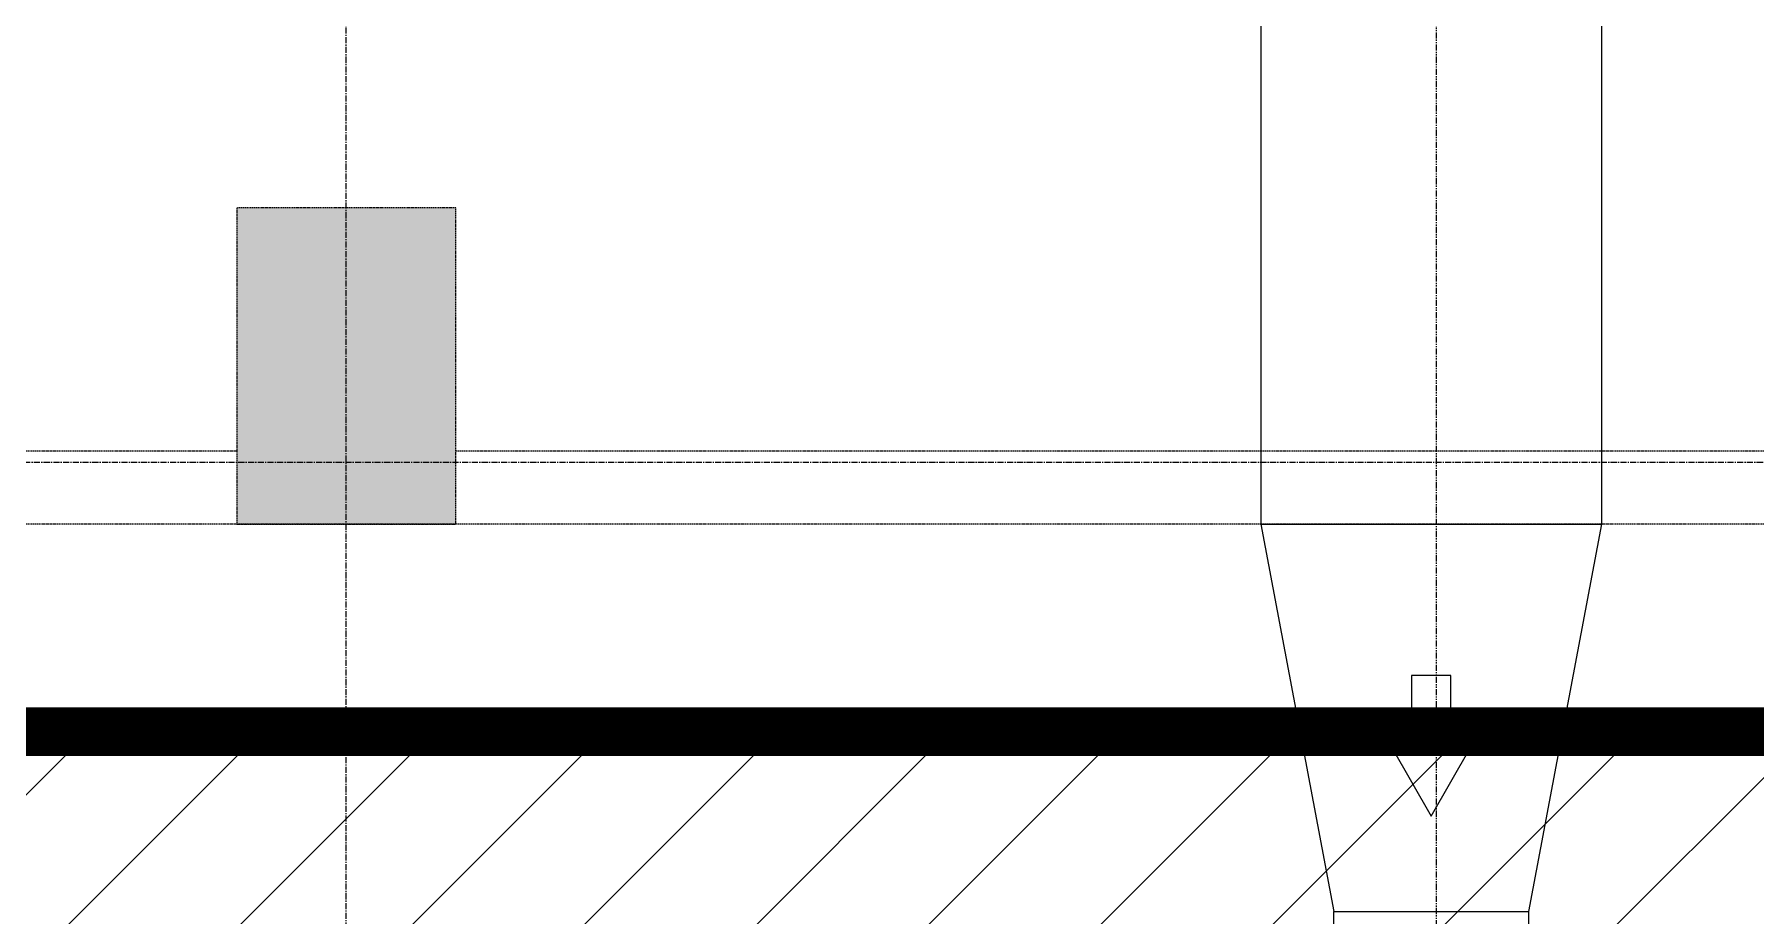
# Model space of a CAD drawing. Header units: inches. Extents: x 0 to 235202, y 0 to 184293.
# Drawn here: x 172360 to 175897, y 132511 to 134322 of the extents above; entities that cross this region are included whole.
import ezdxf
from ezdxf.enums import TextEntityAlignment as Align

# ---------------------------------------------------------------- set-up
doc = ezdxf.new("R2010")
doc.units = ezdxf.units.IN
doc.header["$MEASUREMENT"] = 0
for name, pattern in [('CENTER', [2, 1.25, -0.25, 0.25, -0.25]), ('HIDDEN', [0.375, 0.25, -0.125]), ('PHANTOM2', [1.25, 0.625, -0.125, 0.125, -0.125, 0.125, -0.125])]:
    doc.linetypes.add(name, pattern=pattern)
doc.layers.add('.5', color=8, linetype='Continuous', lineweight=0)
doc.layers.add('DIM', color=251, linetype='Continuous', lineweight=0)
for name, color, linetype in [('71-12459_XREF-T-BLK_A1$0$BORDER', 6, 'Continuous'), ('GRID_TXT45', 4, 'Continuous'), ('M-HVAC-EQPM-NEW', 5, 'Continuous'), ('M-X-BKGD', 8, 'Continuous'), ('WINDOW ELEV', 3, 'Continuous')]:
    doc.layers.add(name, color=color, linetype=linetype)
doc.styles.add('SIMPLEX', font='simplex.shx')

# ---------------------------------------------------------------- blocks, each defined once
blk = doc.blocks.new('FLOOR PLAN REV 2')
at = {"layer": 'DIM', "linetype": 'HIDDEN', "lineweight": 25, "ltscale": 10}
blk.add_hatch(color=8, dxfattribs=at).paths.add_polyline_path([(98751.8, 233792.2), (98301.8, 233792.2), (98301.8, 233142.2), (98751.8, 233142.2)])
at = {"layer": '.5', "color": 8, "linetype": 'CENTER', "ltscale": 10}
for p, q in [((98526.8, 216570.9), (98526.8, 247857.2)), ((118917.3, 233268.9), (54403.1, 233268.9))]:
    blk.add_line(p, q, dxfattribs=at)
at = {"color": 8, "linetype": 'PHANTOM2', "ltscale": 20}
blk.add_line((100766.6, 246053.3), (100766.6, 222708.1), dxfattribs=at)
at = {"layer": 'DIM', "color": 8, "linetype": 'HIDDEN', "lineweight": 25, "ltscale": 10}
for p, q in [((98751.8, 233792.2), (98301.8, 233792.2)), ((98301.8, 233792.2), (98301.8, 233142.2)), ((98751.8, 233142.2), (98751.8, 233792.2)), ((98301.8, 233292.2), (94251.8, 233292.2)), ((102801.8, 233292.2), (98751.8, 233292.2)), ((111801.8, 233142.2), (75801.8, 233142.2)), ((98301.8, 233142.2), (98751.8, 233142.2))]:
    blk.add_line(p, q, dxfattribs=at)
at = {"layer": 'GRID_TXT45', "color": 8, "style": 'SIMPLEX'}
for p in [(53803.1, 233267.6), (53803.1, 227018.5), (53803.1, 220768)]:
    blk.add_attdef('GRD_TXT', text='', height=450, rotation=180, dxfattribs=at).set_placement(p, align=Align.MIDDLE_CENTER)
blk = doc.blocks.new('PLAN REV 1')
at = {"color": 8}
for p, q in [((216651, 210079.5), (216570, 210079.5)), ((216570, 210079.5), (216570, 209931)), ((216651, 209931), (216651, 210079.5)), ((216570, 209931), (216529.5, 209931)), ((216529.5, 209931), (216610.5, 209790.4)), ((216610.5, 209790.4), (216691.5, 209931)), ((216691.5, 209931), (216651, 209931))]:
    blk.add_line(p, q, dxfattribs=at)
at = {"layer": 'DIM', "color": 8, "linetype": 'Continuous', "ltscale": 10}
for p, q in [((216260.5, 212054.5), (216260.5, 210390.3)), ((216960.5, 212054.5), (216960.5, 210390.3)), ((216260.5, 210390.3), (216960.5, 210390.3)), ((216260.5, 210390.3), (216410.5, 209594.1)), ((216960.5, 210390.3), (216810.5, 209594.1)), ((216410.5, 209494.1), (216410.5, 209594.1)), ((216410.5, 209594.1), (216810.5, 209594.1)), ((216810.5, 209594.1), (216810.5, 209494.1))]:
    blk.add_line(p, q, dxfattribs=at)
at = {"layer": 'WINDOW ELEV', "color": 1}
blk.add_blockref('FLOOR PLAN REV 2', (115854.5, -22751.9), dxfattribs=at)

msp = doc.modelspace()

# ---------------------------------------------------------------- hatches: boundary and pattern name
at = {"layer": 'M-HVAC-EQPM-NEW'}
h = msp.add_hatch(dxfattribs=at)
h.set_pattern_fill('ANSI31', color=8, scale=2000)
h.set_pattern_definition([(45, (-41380.03, -77074.9), (-176.7767, 176.7767), [])])
h.paths.add_polyline_path([(148917.3, 132888.6), (189081.7, 132888.6), (189081.7, 127797), (176827.3, 127797), (176827.3, 129426.6), (148917.3, 129426.6)])

# ---------------------------------------------------------------- linework, layer by layer
at = {"layer": '71-12459_XREF-T-BLK_A1$0$BORDER', "color": 1, "linetype": 'HIDDEN', "ltscale": 30, "const_width": 100, "flags": 128}
msp.add_lwpolyline([(148917.3, 132888.6), (189081.7, 132888.6), (189081.7, 127797), (176827.3, 127797), (176827.3, 129426.6), (148917.3, 129426.6)], close=True, dxfattribs=at)

# ---------------------------------------------------------------- block references
at = {"layer": 'M-X-BKGD', "color": 8}
msp.add_blockref('PLAN REV 1', (-41380, -77074.9), dxfattribs=at)

doc.saveas('drawing.dxf')
